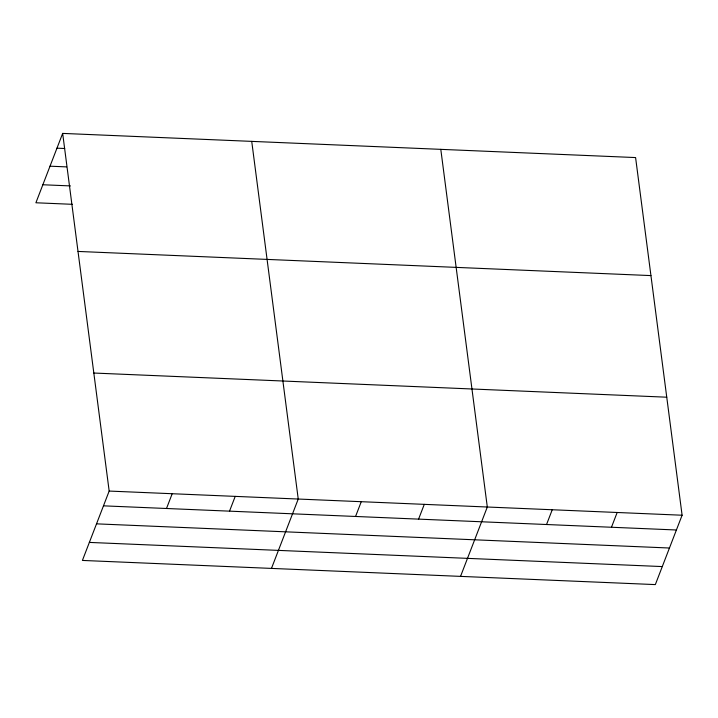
<?xml version="1.0" encoding="UTF-8"?>
<svg xmlns="http://www.w3.org/2000/svg" width="718" height="718" viewBox="0 0 718 718"><rect width="100%" height="100%" fill="white"/><g stroke="black" fill="none" stroke-linecap="round" stroke-linejoin="round"><path stroke-width="1.08" d="M62.663 133.404L109.172 491.067L82.408 560.435L655.337 584.596L682.1 515.228L635.592 157.565L62.663 133.404L35.9 202.772L72.383 204.316M166.504 508.497L172.194 493.724M229.518 511.153L235.217 496.38M271.476 568.405L298.239 499.037L251.731 141.383M355.563 516.466L361.262 501.702M418.585 519.123L424.284 504.359M460.543 576.375L487.307 507.016L440.798 149.353M546.542 524.517L552.241 509.753M611.467 527.254L617.166 512.49M56.964 148.177L64.71 148.5M50.018 166.19L66.603 166.89M42.856 184.759L70.49 185.917M78.011 251.435L650.939 275.595M93.825 373.037L666.753 397.198M109.172 491.067L682.1 515.228M103.482 505.84L676.401 529.992M96.526 523.853L669.454 548.014M89.364 542.413L662.283 566.574"/></g></svg>
